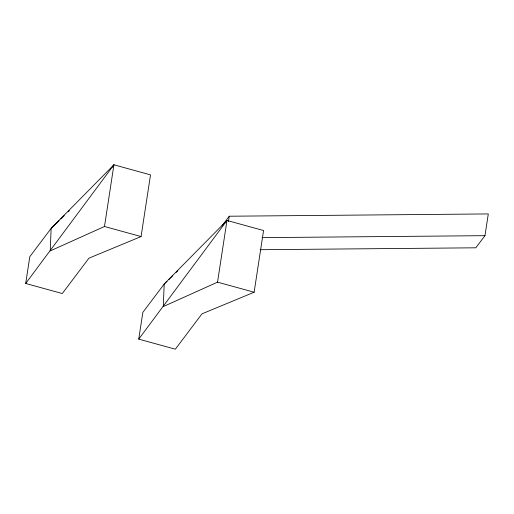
<?xml version="1.0" encoding="UTF-8"?>
<svg xmlns="http://www.w3.org/2000/svg" width="514" height="514" viewBox="0 0 514 514"><rect width="100%" height="100%" fill="white"/><g stroke="black" fill="none" stroke-linecap="round" stroke-linejoin="round"><path stroke-width="0.77" d="M25.7 283.471L29.793 256.711L51.13 228.402L113.928 164.801L150.518 174.869L141.074 236.562L88.948 258.169L62.29 293.539L25.7 283.471L113.928 164.801L104.483 226.501L50.243 250.909L51.13 228.402L59.11 220.628M138.748 339.131L142.847 312.371L164.184 284.062L226.976 220.461L263.566 230.529L254.128 292.228L202.002 313.829L175.345 349.199L138.748 339.131L226.976 220.461L217.538 282.16L163.291 306.569L164.184 284.062L167.031 281.286M228.422 221.656L229.257 216.221L488.3 213.933L484.972 235.669L475.823 247.806L260.09 249.714M112.078 167.256L113.928 164.801M222.035 225.807L229.257 216.221M225.126 222.915L226.976 220.461M60.819 218.964L64.237 215.636M68.227 211.749L69.371 210.637M168.74 279.622L172.73 275.735M176.154 272.407L177.863 270.743M262.018 237.641L484.972 235.669M104.483 226.501L141.074 236.562M217.538 282.16L254.128 292.228"/></g></svg>
